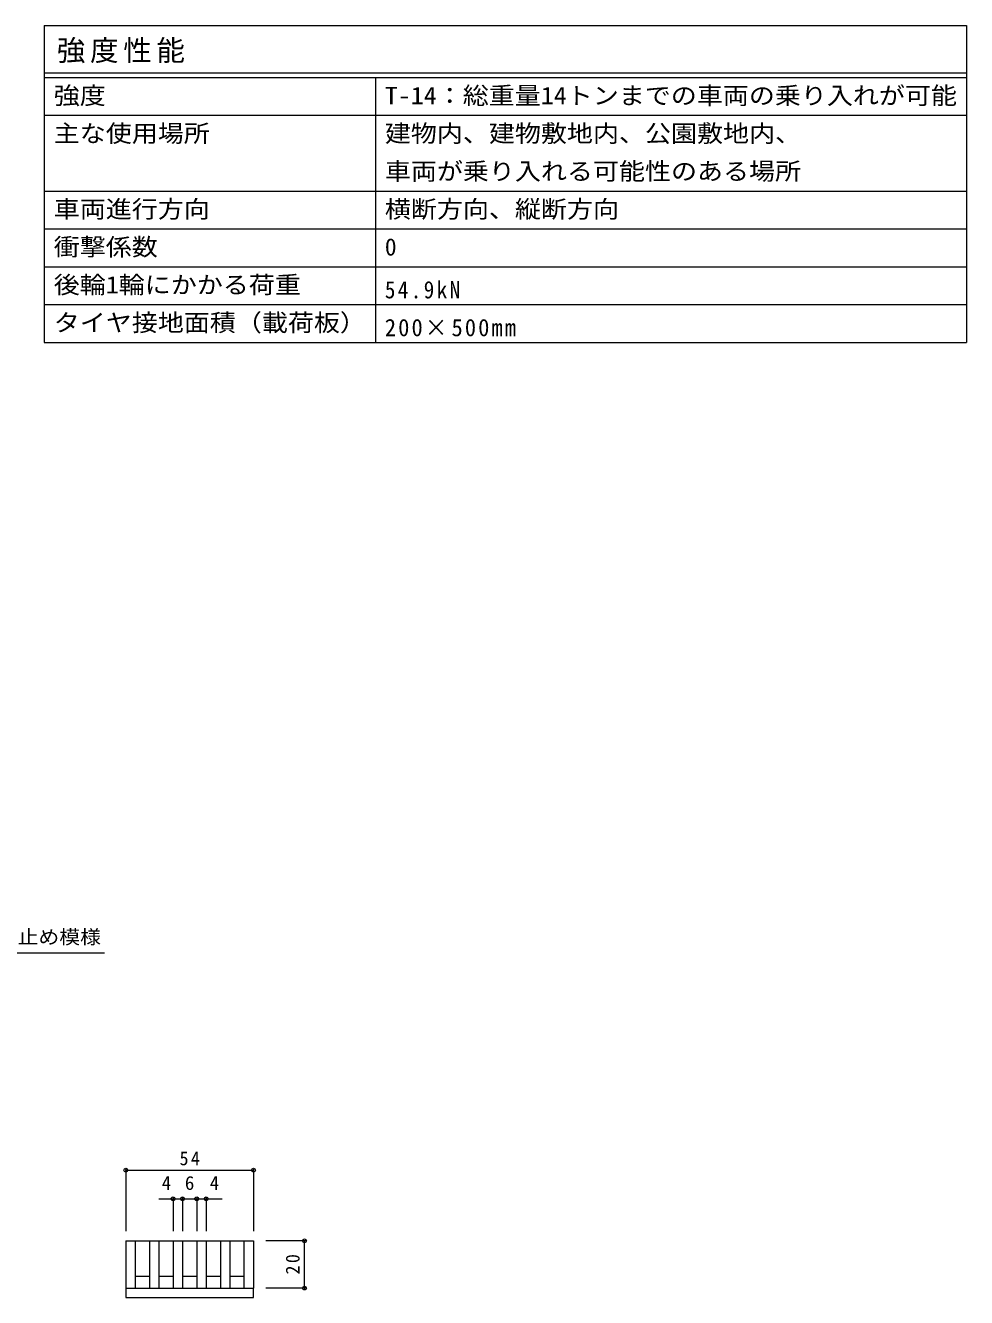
# Model space of a CAD drawing. Units: millimetres on the paper, enlarged 5 times, with parts at other scales. Extents: x -1741 to 1940, y -1327 to 1367.
# Drawn here: x 945 to 1940, y 22 to 1367 of the extents above; entities that cross this region are included whole.
import ezdxf
from ezdxf.enums import TextEntityAlignment as Align

# ---------------------------------------------------------------- set-up
doc = ezdxf.new("R2010")
doc.units = ezdxf.units.MM
doc.header["$LTSCALE"] = 5
doc.header["$PDMODE"] = 32
doc.header["$PDSIZE"] = 4
for name, color, linetype, lineweight in [('D-2_0218_', 3, 'Continuous', 9), ('D-4_0216_', 7, 'Continuous', 9), ('D-5_0242_', 4, 'Continuous', 9), ('F-F_F-Fﾚｲﾔ', 3, 'Continuous', 9)]:
    doc.layers.add(name, color=color, linetype=linetype, lineweight=lineweight)
doc.styles.add('ＭＳ ゴシック', font='')
doc.styles.get('ＭＳ ゴシック').set_extended_font_data('MS Gothic')

msp = doc.modelspace()

# ---------------------------------------------------------------- linework, layer by layer
at = {"layer": 'D-2_0218_'}
for p, q in [((1050.951, 82.45), (1050.951, 32.45)), ((1050.951, 82.45), (1185.951, 82.45)), ((1060.951, 82.45), (1060.951, 32.45)), ((1075.951, 82.45), (1075.951, 32.45)), ((1085.951, 82.45), (1085.951, 32.45)), ((1100.951, 82.45), (1100.951, 32.45)), ((1110.951, 82.45), (1110.951, 32.45)), ((1125.951, 82.45), (1125.951, 32.45)), ((1135.951, 82.45), (1135.951, 32.45)), ((1150.951, 82.45), (1150.951, 32.45)), ((1160.951, 82.45), (1160.951, 32.45)), ((1175.951, 82.45), (1175.951, 32.45)), ((1185.951, 82.45), (1185.951, 32.45)), ((1060.951, 44.95), (1075.951, 44.95)), ((1085.951, 44.95), (1100.951, 44.95)), ((1110.951, 44.95), (1125.951, 44.95)), ((1135.951, 44.95), (1150.951, 44.95)), ((1160.951, 44.95), (1175.951, 44.95)), ((1050.951, 32.45), (1185.951, 32.45))]:
    msp.add_line(p, q, dxfattribs=at)
msp.add_lwpolyline([(1050.951, 32.45), (1050.951, 22.45), (1185.951, 22.45), (1185.951, 32.45)], dxfattribs=at)
at = {"layer": 'D-4_0216_'}
for p, q in [((1050.951, 158.539), (1050.951, 92.45)), ((1050.951, 157.039), (1185.951, 157.039)), ((1185.951, 158.539), (1185.951, 92.45)), ((1086.088, 126.861), (1110.951, 126.861)), ((1100.951, 128.361), (1100.951, 92.45)), ((1110.951, 128.361), (1110.951, 92.45)), ((1110.951, 126.861), (1125.951, 126.861)), ((1125.951, 128.361), (1125.951, 92.45)), ((1125.951, 126.861), (1152.969, 126.861)), ((1135.951, 128.361), (1135.951, 92.45)), ((1241.428, 82.45), (1199.018, 82.45)), ((1239.928, 32.45), (1239.928, 82.45)), ((1241.428, 32.45), (1199.018, 32.45))]:
    msp.add_line(p, q, dxfattribs=at)
for p in [(1050.951, 157.039), (1185.951, 157.039), (1100.951, 126.861), (1110.951, 126.861), (1125.951, 126.861), (1135.951, 126.861), (1239.928, 82.45), (1239.928, 32.45)]:
    msp.add_point(p, dxfattribs=at)
at = {"layer": 'D-5_0242_', "color": 7}
msp.add_line((888.306, 386.755), (1028.512, 386.755), dxfattribs=at)
at = {"layer": 'F-F_F-Fﾚｲﾔ', "color": 7}
for p, q in [((964.856, 1366.881), (964.856, 1031.881)), ((964.856, 1366.881), (1939.856, 1366.881)), ((1939.856, 1366.881), (1939.856, 1031.881)), ((964.856, 1316.881), (1939.856, 1316.881)), ((964.856, 1311.881), (1939.856, 1311.881)), ((1314.856, 1311.881), (1314.856, 1031.881)), ((964.856, 1271.881), (1939.856, 1271.881)), ((964.856, 1191.881), (1939.856, 1191.881)), ((964.856, 1151.881), (1939.856, 1151.881)), ((964.856, 1111.881), (1939.856, 1111.881)), ((964.856, 1071.881), (1939.856, 1071.881)), ((964.856, 1031.881), (1939.856, 1031.881))]:
    msp.add_line(p, q, dxfattribs=at)

# ---------------------------------------------------------------- texts
at = {"layer": 'D-4_0216_', "color": 2, "style": 'ＭＳ ゴシック'}
for s, p in [('4', (1088.957, 131.861)), ('6', (1113.451, 131.861)), ('4', (1139.754, 131.861))]:
    msp.add_text(s, height=14.66, dxfattribs=at).set_placement(p, align=Align.BOTTOM_LEFT)
at = {"layer": 'D-4_0216_', "color": 2, "insert": (1107.826, 162.039), "char_height": 14.66, "attachment_point": 7, "style": 'ＭＳ ゴシック'}
msp.add_mtext('\\T1.27;\\W0.95;54', dxfattribs=at)
at = {"layer": 'D-4_0216_', "color": 2, "insert": (1234.928, 46.825), "char_height": 14.66, "attachment_point": 7, "rotation": 90, "style": 'ＭＳ ゴシック'}
msp.add_mtext('\\T1.27;\\W0.95;20', dxfattribs=at)
at = {"layer": 'D-5_0242_', "color": 2, "style": 'ＭＳ ゴシック', "width": 1.1}
msp.add_text('滑り止め模様', height=14.66, dxfattribs=at).set_placement((892.696, 391.792), align=Align.BOTTOM_LEFT)
at = {"layer": 'F-F_F-Fﾚｲﾔ', "style": 'ＭＳ ゴシック', "width": 1.1}
for s, p in [('強度', (974.856, 1278.131)), ('T-14：総重量14トンまでの車両の乗り入れが可能', (1324.856, 1278.131)), ('主な使用場所', (974.856, 1238.131)), ('建物内、建物敷地内、公園敷地内、', (1324.856, 1238.131)), ('車両が乗り入れる可能性のある場所', (1324.856, 1198.131)), ('車両進行方向', (974.856, 1158.131)), ('横断方向、縦断方向', (1324.856, 1158.131)), ('衝撃係数', (974.856, 1118.131)), ('後輪1輪にかかる荷重', (974.856, 1078.131)), ('タイヤ接地面積（載荷板）', (974.856, 1038.131))]:
    msp.add_text(s, height=18.33, dxfattribs=at).set_placement(p, align=Align.BOTTOM_LEFT)
at = {"layer": 'F-F_F-Fﾚｲﾔ', "style": 'ＭＳ ゴシック'}
msp.add_text('0', height=18.33, dxfattribs=at).set_placement((1324.856, 1118.131), align=Align.BOTTOM_LEFT)
at = {"layer": 'F-F_F-Fﾚｲﾔ', "attachment_point": 7, "style": 'ＭＳ ゴシック'}
for s, insert, char_height in [('\\T1.17;強度性能', (978.165, 1326.881), 21.99), ('\\T1.22;\\W0.9;54.9kN', (1324.856, 1078.131), 18.33), ('\\T1.19;\\W0.95;200×500mm', (1324.856, 1038.131), 18.33)]:
    msp.add_mtext(s, dxfattribs=dict(at, insert=insert, char_height=char_height))

doc.saveas('drawing.dxf')
